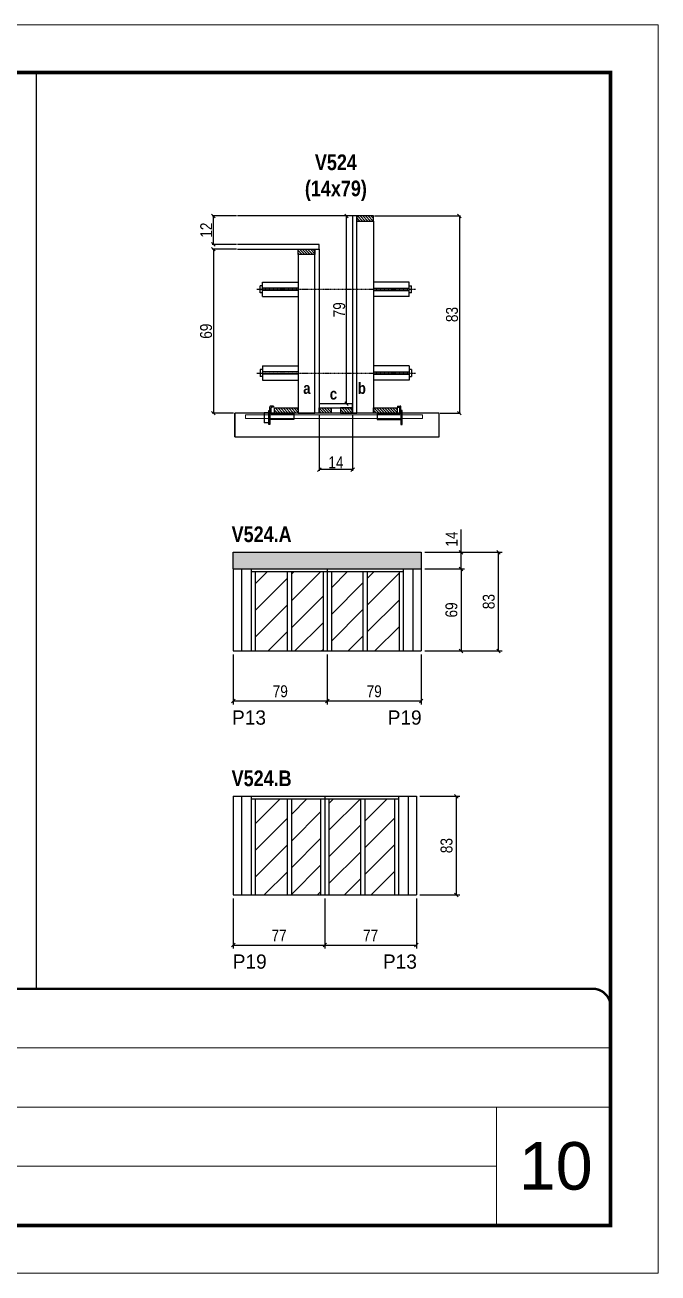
# Model space of a CAD drawing. Extents: x 13154 to 22413, y 1253 to 30260.
# Drawn here: x 15705 to 16238, y 26522 to 27572 of the extents above; entities that cross this region are included whole.
import ezdxf

# ---------------------------------------------------------------- set-up
doc = ezdxf.new("R2010")
doc.units = 0
for name, pattern in [('CONTINUO', [0]), ('DASHED', [0.75, 0.5, -0.25]), ('HIDDEN', [0.375, 0.25, -0.125])]:
    doc.linetypes.add(name, pattern=pattern)
for name, color, linetype in [('5', 5, 'Continuous'), ('barrote', 251, 'Continuous'), ('COTA', 241, 'Continuous'), ('detalhes', 4, 'Continuous'), ('NOMENCLATURA', 7, 'Continuous'), ('Painéis', 200, 'Continuous'), ('presilha', 1, 'Continuous'), ('SARR_2.2x10', 60, 'Continuous'), ('SARR_2.2x7', 40, 'Continuous'), ('SARR_3.5x7', 81, 'Continuous'), ('TENSOR', 3, 'Continuous')]:
    doc.layers.add(name, color=color, linetype=linetype)
for name, color, linetype, lineweight in [('CARIMBO', 255, 'Continuous', 9), ('CONCRETO', 251, 'Continuous', 25), ('Folhas', 255, 'Continuous', 9), ('Hachura', 251, 'Continuous', 9), ('SARRAFO DE PRESSAO', 251, 'DASHED', 9), ('SCO-___-LAJ', 2, 'Continuous', 0)]:
    doc.layers.add(name, color=color, linetype=linetype, lineweight=lineweight)
doc.styles.add('ARIAL', font='arial.ttf')
doc.styles.add('COTA TECNICA', font='techl___.ttf', dxfattribs={"height": 10})
doc.styles.add('COTA TECNICA 2X', font='techl___.ttf', dxfattribs={"height": 10})
doc.styles.add('ROMAS860', font='ROMAS860.SHX')
doc.styles.add('TECNICA', font='techb___.ttf', dxfattribs={"height": 10})
doc.dimstyles.new('PAINEL', dxfattribs={"dimtxt": 10, "dimasz": 3, "dimexe": 3, "dimexo": 3, "dimgap": 3, "dimtad": 1, "dimdec": 1, "dimzin": 12, "dimdsep": 46, "dimtxsty": 'COTA TECNICA', "dimblk1": 'OBLIQUE', "dimblk2": 'OBLIQUE', "dimsah": 1, "dimcen": 0.9, "dimclrd": 4, "dimclre": 4, "dimclrt": 240, "dimadec": 1, "dimazin": 3, "dimtfac": 1, "dimtdec": 1, "dimtmove": 0, "dimatfit": 3, "dimfxl": 1, "dimtolj": 1, "dimtzin": 12, "dimarcsym": 0})
doc.dimstyles.new('SECAO', dxfattribs={"dimscale": 0.333333, "dimtxt": 5, "dimasz": 9, "dimexe": 3, "dimexo": 3, "dimgap": 3, "dimtad": 1, "dimdec": 1, "dimlfac": 0.5, "dimzin": 12, "dimdsep": 46, "dimtxsty": 'COTA TECNICA 2X', "dimblk1": 'OBLIQUE', "dimblk2": 'OBLIQUE', "dimsah": 1, "dimcen": 0.9, "dimclrd": 4, "dimclre": 4, "dimclrt": 240, "dimadec": 1, "dimazin": 3, "dimtfac": 1, "dimtdec": 1, "dimtmove": 0, "dimatfit": 3, "dimfxl": 1, "dimtolj": 1, "dimtzin": 12, "dimarcsym": 0})

# ---------------------------------------------------------------- blocks, each defined once
blk = doc.blocks.new('9999999999')
at = {"color": 30, "linetype": 'CONTINUO'}
for p, q in [((98564.6, 34379.6), (99584, 34379.6)), ((98564.6, 34329.8), (99488, 34329.8)), ((99584, 34329.8), (99488, 34329.8)), ((99488, 34329.8), (99488, 34230.2)), ((98564.6, 34280), (99488, 34280))]:
    blk.add_line(p, q, dxfattribs=at)
at = {"color": 30, "linetype": 'CONTINUO', "const_width": 2}
blk.add_lwpolyline([(99584, 34230.2), (99584, 34414.4, 0.414214), (99569, 34429.4), (98229, 34429.4, 0.414214), (98214, 34414.4), (98214, 34245.2, 0.414214), (98229, 34230.2), (99584, 34230.2)], format="xyb", dxfattribs=at)
at = {"layer": 'Folhas'}
blk.add_lwpolyline([(98139, 34190.2), (99624, 34190.2), (99624, 35240.2), (98139, 35240.2)], close=True, dxfattribs=at)
at = {"layer": 'Folhas', "color": 30, "const_width": 3}
blk.add_lwpolyline([(98214, 34230.2), (99584, 34230.2), (99584, 35200.2), (98214, 35200.2)], close=True, dxfattribs=at)
blk = doc.blocks.new('_Oblique')
at = {"color": 0, "linetype": 'ByBlock', "lineweight": -2}
blk.add_line((-0.5, -0.5), (0.5, 0.5), dxfattribs=at)
blk = doc.blocks.new('*D682')
at = {"layer": 'COTA', "color": 4, "lineweight": -2, "transparency": 16777216}
for p, q in [((15952.9, 27244.4), (15952.9, 27196.9)), ((15980.9, 27244.4), (15980.9, 27196.9)), ((15980.9, 27197.9), (15952.9, 27197.9))]:
    blk.add_line(p, q, dxfattribs=at)
at = {"layer": 'Defpoints', "color": 0, "transparency": 16777216}
for p in [(15952.9, 27245.4), (15980.9, 27245.4), (15952.9, 27197.9)]:
    blk.add_point(p, dxfattribs=at)
at = {"layer": 'COTA', "color": 4, "lineweight": -2, "transparency": 16777216, "xscale": 3, "yscale": 3, "zscale": 3, "rotation": 180}
blk.add_blockref('_Oblique', (15952.9, 27197.9), dxfattribs=at)
at = {"layer": 'COTA', "color": 4, "lineweight": -2, "transparency": 16777216, "xscale": 3, "yscale": 3, "zscale": 3}
blk.add_blockref('_Oblique', (15980.9, 27197.9), dxfattribs=at)
at = {"layer": 'COTA', "color": 240, "transparency": 16777216, "insert": (15966.9, 27204), "char_height": 10, "attachment_point": 5, "style": 'COTA TECNICA 2X'}
blk.add_mtext('\\A1;14', dxfattribs=at)
blk = doc.blocks.new('PRESILHA METÁLICA 1')
at = {"layer": 'presilha'}
for p, q in [((7.5, 10.6), (7.5, 19.9)), ((12, 21), (8.6, 21)), ((9, 11.6), (9, 18.9)), ((12, 19.5), (9.6, 19.5)), ((12, 21), (12, 19.5)), ((0, 13), (6, 13)), ((0, 13), (0, 0)), ((6, 0), (0, 0)), ((6, 15.5), (7.5, 15.5)), ((6, -2.5), (6, 15.5)), ((6, 13), (6, 0)), ((7.5, 15.5), (7.5, -2.5)), ((37.5, 4.1), (7.5, 4.1)), ((37.5, 11), (9.6, 11)), ((37.5, 11), (37.5, 4.1)), ((7.5, -2.5), (6, -2.5))]:
    blk.add_line(p, q, dxfattribs=at)
for centre, radius, start, end in [((8.6, 19.9), 1.14, 90, 180), ((9.6, 18.9), 0.57, 90, 180), ((9.6, 11.6), 0.57, 180, 270)]:
    blk.add_arc(centre, radius, start, end, dxfattribs=at)
blk = doc.blocks.new('PRESILHA METÁLICA 2')
at = {"layer": 'presilha'}
for p, q in [((-5.2, 23.5), (-5.2, 22)), ((-5.2, 23.5), (-1.9, 23.5)), ((-5.2, 22), (-2.8, 22)), ((-2.2, 14.1), (-2.2, 21.4)), ((0.8, 18), (-0.8, 18)), ((-0.8, 18), (-0.8, 0)), ((-0.8, 14.6), (-0.8, 22.4)), ((0.8, 0), (0.8, 18)), ((-30.8, 13.5), (-30.8, 6.6)), ((-30.8, 13.5), (-2.8, 13.5)), ((-30.8, 6.6), (-0.8, 6.6)), ((-0.8, 0), (0.8, 0))]:
    blk.add_line(p, q, dxfattribs=at)
for centre, radius, start, end in [((-2.8, 21.4), 0.57, 0, 90), ((-1.9, 22.4), 1.14, 0, 90), ((-2.8, 14.1), 0.57, 270, 0)]:
    blk.add_arc(centre, radius, start, end, dxfattribs=at)
blk = doc.blocks.new('*D683')
at = {"layer": 'COTA', "color": 4, "lineweight": -2, "transparency": 16777216}
for p, q in [((15883.2, 27383.4), (15862.8, 27383.4)), ((15863.8, 27383.4), (15863.8, 27245.4)), ((15880.8, 27245.4), (15862.8, 27245.4))]:
    blk.add_line(p, q, dxfattribs=at)
at = {"layer": 'Defpoints', "color": 0, "transparency": 16777216}
for p in [(15884.2, 27383.4), (15863.8, 27245.4), (15881.8, 27245.4, 0)]:
    blk.add_point(p, dxfattribs=at)
at = {"layer": 'COTA', "color": 4, "lineweight": -2, "transparency": 16777216, "xscale": 3, "yscale": 3, "zscale": 3}
for p, rotation in [((15863.8, 27383.4), 90), ((15863.8, 27245.4), 270)]:
    blk.add_blockref('_Oblique', p, dxfattribs=dict(at, rotation=rotation))
at = {"layer": 'COTA', "color": 240, "transparency": 16777216, "insert": (15857.7, 27314.4), "char_height": 10, "attachment_point": 5, "rotation": 90, "style": 'COTA TECNICA 2X'}
blk.add_mtext('\\A1;69', dxfattribs=at)
blk = doc.blocks.new('*D684')
at = {"layer": 'COTA', "color": 4, "lineweight": -2, "transparency": 16777216}
for p, q in [((15883.2, 27411.4), (15862.8, 27411.4)), ((15863.8, 27387.4), (15863.8, 27411.4)), ((15883.2, 27387.4), (15862.8, 27387.4))]:
    blk.add_line(p, q, dxfattribs=at)
at = {"layer": 'Defpoints', "color": 0, "transparency": 16777216}
for p in [(15863.8, 27411.4), (15884.2, 27411.4), (15884.2, 27387.4)]:
    blk.add_point(p, dxfattribs=at)
at = {"layer": 'COTA', "color": 4, "lineweight": -2, "transparency": 16777216, "xscale": 3, "yscale": 3, "zscale": 3}
for p, rotation in [((15863.8, 27411.4), 90), ((15863.8, 27387.4), 270)]:
    blk.add_blockref('_Oblique', p, dxfattribs=dict(at, rotation=rotation))
at = {"layer": 'COTA', "color": 240, "transparency": 16777216, "insert": (15857.8, 27399.4), "char_height": 10, "attachment_point": 5, "rotation": 90, "style": 'COTA TECNICA 2X'}
blk.add_mtext('\\A1;12', dxfattribs=at)
blk = doc.blocks.new('*D685')
at = {"layer": 'COTA', "color": 4, "lineweight": -2, "transparency": 16777216}
for p, q in [((15999.5, 27411.4), (16071.8, 27411.4)), ((16070.8, 27411.4), (16070.8, 27245.4)), ((16054.7, 27245.4), (16071.8, 27245.4))]:
    blk.add_line(p, q, dxfattribs=at)
at = {"layer": 'Defpoints', "color": 0, "transparency": 16777216}
for p in [(15998.5, 27411.4), (16053.7, 27245.4, 0), (16070.8, 27245.4)]:
    blk.add_point(p, dxfattribs=at)
at = {"layer": 'COTA', "color": 4, "lineweight": -2, "transparency": 16777216, "xscale": 3, "yscale": 3, "zscale": 3}
for p, rotation in [((16070.8, 27411.4), 90), ((16070.8, 27245.4), 270)]:
    blk.add_blockref('_Oblique', p, dxfattribs=dict(at, rotation=rotation))
at = {"layer": 'COTA', "color": 240, "transparency": 16777216, "insert": (16064.6, 27328.4), "char_height": 10, "attachment_point": 5, "rotation": 90, "style": 'COTA TECNICA 2X'}
blk.add_mtext('\\A1;83', dxfattribs=at)
blk = doc.blocks.new('*D686')
at = {"layer": 'COTA', "color": 4, "lineweight": -2, "transparency": 16777216}
for p, q in [((15979.9, 27411.4), (15974.8, 27411.4)), ((15975.8, 27253.4), (15975.8, 27411.4)), ((15979.9, 27253.4), (15974.8, 27253.4))]:
    blk.add_line(p, q, dxfattribs=at)
at = {"layer": 'Defpoints', "color": 0, "transparency": 16777216}
for p in [(15975.8, 27411.4), (15980.9, 27411.4), (15980.9, 27253.4)]:
    blk.add_point(p, dxfattribs=at)
at = {"layer": 'COTA', "color": 4, "lineweight": -2, "transparency": 16777216, "xscale": 3, "yscale": 3, "zscale": 3}
for p, rotation in [((15975.8, 27411.4), 90), ((15975.8, 27253.4), 270)]:
    blk.add_blockref('_Oblique', p, dxfattribs=dict(at, rotation=rotation))
at = {"layer": 'COTA', "color": 240, "transparency": 16777216, "insert": (15969.7, 27332.4), "char_height": 10, "attachment_point": 5, "rotation": 90, "style": 'COTA TECNICA 2X'}
blk.add_mtext('\\A1;79', dxfattribs=at)
blk = doc.blocks.new('*D687')
at = {"layer": 'COTA', "color": 4, "linetype": 'ByBlock', "lineweight": -2, "transparency": 16777216}
for p, q in [((15880.6, 27042.4), (15880.6, 27000.3)), ((15959.6, 27042.4), (15959.6, 27000.3)), ((15880.6, 27003.3), (15959.6, 27003.3))]:
    blk.add_line(p, q, dxfattribs=at)
at = {"layer": 'Defpoints', "color": 0, "linetype": 'ByBlock', "transparency": 16777216}
for p in [(15880.6, 27045.4), (15959.6, 27045.4), (15959.6, 27003.3)]:
    blk.add_point(p, dxfattribs=at)
at = {"layer": 'COTA', "color": 4, "linetype": 'ByBlock', "lineweight": -2, "transparency": 16777216, "xscale": 3, "yscale": 3, "zscale": 3, "rotation": 180}
blk.add_blockref('_Oblique', (15880.6, 27003.3), dxfattribs=at)
at = {"layer": 'COTA', "color": 4, "linetype": 'ByBlock', "lineweight": -2, "transparency": 16777216, "xscale": 3, "yscale": 3, "zscale": 3}
blk.add_blockref('_Oblique', (15959.6, 27003.3), dxfattribs=at)
at = {"layer": 'COTA', "color": 240, "linetype": 'ByBlock', "transparency": 16777216, "insert": (15920.1, 27011.4), "char_height": 10, "attachment_point": 5, "style": 'COTA TECNICA'}
blk.add_mtext('\\A1;79', dxfattribs=at)
blk = doc.blocks.new('*D688')
at = {"layer": 'COTA', "color": 4, "lineweight": -2, "transparency": 16777216}
for p, q in [((16041.6, 27114.4), (16075.2, 27114.4)), ((16072.2, 27114.4), (16072.2, 27045.4)), ((16041.6, 27045.4), (16075.2, 27045.4))]:
    blk.add_line(p, q, dxfattribs=at)
at = {"layer": 'Defpoints', "color": 0, "transparency": 16777216}
for p in [(16038.6, 27114.4), (16038.6, 27045.4), (16072.2, 27045.4)]:
    blk.add_point(p, dxfattribs=at)
at = {"layer": 'COTA', "color": 4, "lineweight": -2, "transparency": 16777216, "xscale": 3, "yscale": 3, "zscale": 3}
for p, rotation in [((16072.2, 27114.4), 90), ((16072.2, 27045.4), 270)]:
    blk.add_blockref('_Oblique', p, dxfattribs=dict(at, rotation=rotation))
at = {"layer": 'COTA', "color": 240, "transparency": 16777216, "insert": (16064.1, 27079.9), "char_height": 10, "attachment_point": 5, "rotation": 90, "style": 'COTA TECNICA'}
blk.add_mtext('\\A1;69', dxfattribs=at)
blk = doc.blocks.new('*D689')
at = {"layer": 'COTA', "color": 4, "lineweight": -2, "transparency": 16777216}
for p, q in [((16072.2, 27128.4), (16072.2, 27147.5)), ((16041.6, 27128.4), (16075.2, 27128.4)), ((16072.2, 27114.4), (16072.2, 27128.4)), ((16041.6, 27114.4), (16075.2, 27114.4))]:
    blk.add_line(p, q, dxfattribs=at)
at = {"layer": 'Defpoints', "color": 0, "transparency": 16777216}
for p in [(16038.6, 27128.4), (16072.2, 27128.4), (16038.6, 27114.4)]:
    blk.add_point(p, dxfattribs=at)
at = {"layer": 'COTA', "color": 4, "lineweight": -2, "transparency": 16777216, "xscale": 3, "yscale": 3, "zscale": 3}
for p, rotation in [((16072.2, 27128.4), 90), ((16072.2, 27114.4), 270)]:
    blk.add_blockref('_Oblique', p, dxfattribs=dict(at, rotation=rotation))
at = {"layer": 'COTA', "color": 240, "transparency": 16777216, "insert": (16064.2, 27139.5), "char_height": 10, "attachment_point": 5, "rotation": 90, "style": 'COTA TECNICA'}
blk.add_mtext('\\A1;14', dxfattribs=at)
blk = doc.blocks.new('*D690')
at = {"layer": 'COTA', "color": 4, "lineweight": -2, "transparency": 16777216}
for p, q in [((16041.6, 27128.4), (16106.7, 27128.4)), ((16103.7, 27045.4), (16103.7, 27128.4)), ((16041.6, 27045.4), (16106.7, 27045.4))]:
    blk.add_line(p, q, dxfattribs=at)
at = {"layer": 'Defpoints', "color": 0, "transparency": 16777216}
for p in [(16038.6, 27128.4), (16103.7, 27128.4), (16038.6, 27045.4)]:
    blk.add_point(p, dxfattribs=at)
at = {"layer": 'COTA', "color": 4, "lineweight": -2, "transparency": 16777216, "xscale": 3, "yscale": 3, "zscale": 3}
for p, rotation in [((16103.7, 27128.4), 90), ((16103.7, 27045.4), 270)]:
    blk.add_blockref('_Oblique', p, dxfattribs=dict(at, rotation=rotation))
at = {"layer": 'COTA', "color": 240, "transparency": 16777216, "insert": (16095.5, 27086.9), "char_height": 10, "attachment_point": 5, "rotation": 90, "style": 'COTA TECNICA'}
blk.add_mtext('\\A1;83', dxfattribs=at)
blk = doc.blocks.new('*D691')
at = {"layer": 'COTA', "color": 4, "lineweight": -2, "transparency": 16777216}
for p, q in [((15959.6, 27042.4), (15959.6, 27000.3)), ((16038.6, 27042.4), (16038.6, 27000.3)), ((15959.6, 27003.3), (16038.6, 27003.3))]:
    blk.add_line(p, q, dxfattribs=at)
at = {"layer": 'Defpoints', "color": 0, "transparency": 16777216}
for p in [(15959.6, 27045.4), (16038.6, 27045.4), (16038.6, 27003.3)]:
    blk.add_point(p, dxfattribs=at)
at = {"layer": 'COTA', "color": 4, "lineweight": -2, "transparency": 16777216, "xscale": 3, "yscale": 3, "zscale": 3, "rotation": 180}
blk.add_blockref('_Oblique', (15959.6, 27003.3), dxfattribs=at)
at = {"layer": 'COTA', "color": 4, "lineweight": -2, "transparency": 16777216, "xscale": 3, "yscale": 3, "zscale": 3}
blk.add_blockref('_Oblique', (16038.6, 27003.3), dxfattribs=at)
at = {"layer": 'COTA', "color": 240, "transparency": 16777216, "insert": (15999.1, 27011.4), "char_height": 10, "attachment_point": 5, "style": 'COTA TECNICA'}
blk.add_mtext('\\A1;79', dxfattribs=at)
blk = doc.blocks.new('*D693')
at = {"layer": 'COTA', "color": 4, "linetype": 'ByBlock', "lineweight": -2, "transparency": 16777216}
for p, q in [((15880.6, 26837.1), (15880.6, 26795)), ((15957.6, 26837.1), (15957.6, 26795)), ((15880.6, 26798), (15957.6, 26798))]:
    blk.add_line(p, q, dxfattribs=at)
at = {"layer": 'Defpoints', "color": 0, "linetype": 'ByBlock', "transparency": 16777216}
for p in [(15880.6, 26840.1), (15957.6, 26840.1), (15957.6, 26798)]:
    blk.add_point(p, dxfattribs=at)
at = {"layer": 'COTA', "color": 4, "linetype": 'ByBlock', "lineweight": -2, "transparency": 16777216, "xscale": 3, "yscale": 3, "zscale": 3, "rotation": 180}
blk.add_blockref('_Oblique', (15880.6, 26798), dxfattribs=at)
at = {"layer": 'COTA', "color": 4, "linetype": 'ByBlock', "lineweight": -2, "transparency": 16777216, "xscale": 3, "yscale": 3, "zscale": 3}
blk.add_blockref('_Oblique', (15957.6, 26798), dxfattribs=at)
at = {"layer": 'COTA', "color": 240, "linetype": 'ByBlock', "transparency": 16777216, "insert": (15919.1, 26806), "char_height": 10, "attachment_point": 5, "style": 'COTA TECNICA'}
blk.add_mtext('\\A1;77', dxfattribs=at)
blk = doc.blocks.new('*D694')
at = {"layer": 'COTA', "color": 4, "lineweight": -2, "transparency": 16777216}
for p, q in [((16037.6, 26923.1), (16071.2, 26923.1)), ((16068.2, 26923.1), (16068.2, 26840.1)), ((16037.6, 26840.1), (16071.2, 26840.1))]:
    blk.add_line(p, q, dxfattribs=at)
at = {"layer": 'Defpoints', "color": 0, "transparency": 16777216}
for p in [(16034.6, 26923.1), (16034.6, 26840.1), (16068.2, 26840.1)]:
    blk.add_point(p, dxfattribs=at)
at = {"layer": 'COTA', "color": 4, "lineweight": -2, "transparency": 16777216, "xscale": 3, "yscale": 3, "zscale": 3}
for p, rotation in [((16068.2, 26923.1), 90), ((16068.2, 26840.1), 270)]:
    blk.add_blockref('_Oblique', p, dxfattribs=dict(at, rotation=rotation))
at = {"layer": 'COTA', "color": 240, "transparency": 16777216, "insert": (16060, 26881.6), "char_height": 10, "attachment_point": 5, "rotation": 90, "style": 'COTA TECNICA'}
blk.add_mtext('\\A1;83', dxfattribs=at)
blk = doc.blocks.new('*D692')
at = {"layer": 'COTA', "color": 4, "lineweight": -2, "transparency": 16777216}
for p, q in [((15957.6, 26837.1), (15957.6, 26795)), ((16034.6, 26837.1), (16034.6, 26795)), ((15957.6, 26798), (16034.6, 26798))]:
    blk.add_line(p, q, dxfattribs=at)
at = {"layer": 'Defpoints', "color": 0, "transparency": 16777216}
for p in [(15957.6, 26840.1), (16034.6, 26840.1), (16034.6, 26798)]:
    blk.add_point(p, dxfattribs=at)
at = {"layer": 'COTA', "color": 4, "lineweight": -2, "transparency": 16777216, "xscale": 3, "yscale": 3, "zscale": 3, "rotation": 180}
blk.add_blockref('_Oblique', (15957.6, 26798), dxfattribs=at)
at = {"layer": 'COTA', "color": 4, "lineweight": -2, "transparency": 16777216, "xscale": 3, "yscale": 3, "zscale": 3}
blk.add_blockref('_Oblique', (16034.6, 26798), dxfattribs=at)
at = {"layer": 'COTA', "color": 240, "transparency": 16777216, "insert": (15996.1, 26806), "char_height": 10, "attachment_point": 5, "style": 'COTA TECNICA'}
blk.add_mtext('\\A1;77', dxfattribs=at)

msp = doc.modelspace()

# ---------------------------------------------------------------- hatches: boundary and pattern name
at = {"layer": 'COTA'}
h = msp.add_hatch(dxfattribs=at)
h.set_pattern_fill('AR-CONC', color=256, scale=0.03)
h.set_pattern_definition([(50, (-1458.6136, 0), (5.4655401, -0.47817257), [0.5715, -6.2865]), (355, (-1458.6136, 0), (-1.0573026, 5.7317054), [0.4572, -5.0292175]), (100.451445, (-1458.158, -0.04), (4.4082374, 5.2535326), [0.4857003, -5.3427073]), (46.1842, (-1458.6136, 1.524), (8.1323712, -1.2612698), [0.85725, -9.42975]), (96.635558, (-1457.936, 1.419), (7.122124, 7.4227837), [0.7285507, -8.0140682]), (351.18415, (-1458.614, 1.524), (7.122124, 7.4227837), [0.685799, -7.543792]), (21, (-1457.8516, 1.143), (4.54843174, -3.06795595), [0.5715, -6.2865]), (326, (-1457.8516, 1.143), (1.85406085, 5.525639), [0.4572, -5.0292]), (71.451445, (-1457.4726, 0.8873), (6.4024926, 2.4576831), [0.4857003, -5.3426981]), (37.5, (-1458.6136, 0), (0.0926581, 2.53665117), [0, -4.96824, 0, -5.1054, 0, -5.04825]), (7.5, (-1458.6136, 0), (2.00458988, 3.00541724), [0, -2.91084, 0, -4.85394, 0, -1.92405]), (327.5, (-1460.3129, 0), (4.06771786, -0.17186232), [0, -1.905, 0, -5.9436, 0, -7.8867]), (317.5, (-1461.075, 0), (4.44387544, 0.76279473), [0, -2.4765, 0, -3.94716, 0, -5.6007])])
h.paths.add_polyline_path([(16038.57, 27114.42), (16038.57, 27128.42), (15880.57, 27128.42), (15880.57, 27114.42)])
at = {"layer": 'Hachura', "linetype": 'ByBlock'}
h = msp.add_hatch(dxfattribs=at)
h.set_pattern_fill('ANSI31', color=256, scale=5)
h.paths.add_polyline_path([(15925.95, 27112.22), (15899.07, 27112.22), (15899.07, 27045.42), (15925.95, 27045.42)])
h.paths.add_polyline_path([(15956.07, 27112.22), (15929.45, 27112.22), (15929.45, 27045.42), (15956.07, 27045.42)])
h.paths.add_polyline_path([(15963.07, 27045.42), (15989.68, 27045.42), (15989.68, 27112.22), (15963.07, 27112.22)])
h.paths.add_polyline_path([(15993.18, 27045.42), (16020.07, 27045.42), (16020.07, 27112.22), (15993.18, 27112.22)])
h.paths.add_polyline_path([(15991.18, 26840.11), (16016.07, 26840.11), (16016.07, 26920.91), (15991.18, 26920.91)])
h.paths.add_polyline_path([(15961.07, 26840.11), (15987.68, 26840.11), (15987.68, 26920.91), (15961.07, 26920.91)])
h.paths.add_polyline_path([(15929.45, 26840.11), (15954.07, 26840.11), (15954.07, 26920.91), (15929.45, 26920.91)])
h.paths.add_polyline_path([(15925.95, 26920.91), (15899.07, 26920.91), (15899.07, 26840.11), (15925.95, 26840.11)])
at = {"layer": 'SARR_2.2x10'}
h = msp.add_hatch(dxfattribs=at)
h.set_pattern_fill('ANSI31', color=256, scale=0.5, angle=90)
h.set_pattern_definition([(135, (49108.8177, -96266.7768), (-1.122532015, -1.122532015), [])])
h.paths.add_polyline_path([(15915.28, 27249.79), (15915.28, 27245.39), (15935.28, 27245.39), (15935.28, 27249.79)])
h = msp.add_hatch(dxfattribs=at)
h.set_pattern_fill('ANSI31', color=256, scale=0.5, angle=90)
h.set_pattern_definition([(135, (49192.0177, -96266.7768), (-1.122532015, -1.122532015), [])])
h.paths.add_polyline_path([(15998.48, 27249.79), (15998.48, 27245.39), (16018.48, 27245.39), (16018.48, 27249.79)])
at = {"layer": 'SARR_2.2x7'}
h = msp.add_hatch(dxfattribs=at)
h.set_pattern_fill('ANSI31', color=256, scale=0.5, angle=90)
h.set_pattern_definition([(135, (49092.8177, -96105.1768), (-1.122532015, -1.122532015), [])])
h.paths.add_polyline_path([(15984.48, 27411.39), (15984.48, 27406.99), (15998.48, 27406.99), (15998.48, 27411.39)])
h = msp.add_hatch(dxfattribs=at)
h.set_pattern_fill('ANSI31', color=256, scale=0.5, angle=90)
h.set_pattern_definition([(135, (49122.8177, -96133.1768), (-1.122532015, -1.122532015), [])])
h.paths.add_polyline_path([(15949.28, 27383.39), (15949.28, 27378.99), (15935.28, 27378.99), (15935.28, 27383.39)])
h = msp.add_hatch(dxfattribs=at)
h.set_pattern_fill('ANSI31', color=256, scale=0.5, angle=90)
h.set_pattern_definition([(135, (49188.4177, -96266.7768), (-1.122532015, -1.122532015), [])])
h.paths.add_polyline_path([(15962.88, 27245.39), (15962.88, 27249.79), (15952.88, 27249.79), (15952.88, 27245.39)])
h = msp.add_hatch(dxfattribs=at)
h.set_pattern_fill('ANSI31', color=256, scale=0.5, angle=90)
h.set_pattern_definition([(135, (49178.4177, -96266.7768), (-1.122532015, -1.122532015), [])])
h.paths.add_polyline_path([(15970.88, 27245.39), (15970.88, 27249.79), (15980.88, 27249.79), (15980.88, 27245.39)])

# ---------------------------------------------------------------- linework, layer by layer
at = {"ltscale": 3}
for p, q in [((15903.28, 27346.62), (15903.28, 27352.62)), ((15905.28, 27352.62), (15903.28, 27352.62)), ((15905.28, 27343.62), (15905.28, 27355.62)), ((15905.28, 27355.62), (15935.28, 27355.62)), ((16028.48, 27355.62), (15998.48, 27355.62)), ((16028.48, 27343.62), (16028.48, 27355.62)), ((16028.48, 27352.62), (16030.48, 27352.62)), ((16030.48, 27346.62), (16030.48, 27352.62)), ((15905.28, 27346.62), (15903.28, 27346.62)), ((15935.28, 27350.62), (15905.28, 27350.62)), ((15935.28, 27348.62), (15905.28, 27348.62)), ((15905.28, 27343.62), (15935.28, 27343.62)), ((15998.48, 27350.62), (16028.48, 27350.62)), ((15998.48, 27348.62), (16028.48, 27348.62)), ((16028.48, 27343.62), (15998.48, 27343.62)), ((16030.48, 27346.62), (16028.48, 27346.62)), ((15903.28, 27282.17), (15903.28, 27276.17)), ((15905.28, 27282.17), (15903.28, 27282.17)), ((15905.28, 27285.17), (15905.28, 27273.17)), ((15905.28, 27285.17), (15935.28, 27285.17)), ((15935.28, 27280.17), (15905.28, 27280.17)), ((16028.48, 27285.17), (15998.48, 27285.17)), ((15998.48, 27280.17), (16028.48, 27280.17)), ((16028.48, 27285.17), (16028.48, 27273.17)), ((16030.48, 27282.17), (16028.48, 27282.17)), ((16030.48, 27282.17), (16030.48, 27276.17)), ((15905.28, 27276.17), (15903.28, 27276.17)), ((15935.28, 27278.17), (15905.28, 27278.17)), ((15905.28, 27273.17), (15935.28, 27273.17)), ((15998.48, 27278.17), (16028.48, 27278.17)), ((16028.48, 27273.17), (15998.48, 27273.17)), ((16028.48, 27276.17), (16030.48, 27276.17))]:
    msp.add_line(p, q, dxfattribs=at)
at = {"layer": 'barrote'}
msp.add_lwpolyline([(15881.82, 27225.39), (16053.74, 27225.39), (16053.74, 27245.39), (15881.82, 27245.39)], close=True, dxfattribs=at)
at = {"layer": 'CONCRETO', "linetype": 'Continuous'}
msp.add_line((15980.88, 27411.39), (15884.18, 27411.39), dxfattribs=at)
at = {"layer": 'COTA'}
for p, q in [((15714.79, 27532.02), (15714.79, 26761.27)), ((15880.57, 27114.42), (15880.57, 27128.42)), ((15880.57, 27128.42), (16038.57, 27128.42)), ((16038.57, 27128.42), (16038.57, 27114.42))]:
    msp.add_line(p, q, dxfattribs=at)
at = {"layer": 'detalhes', "color": 250}
msp.add_line((15881.82, 27225.39), (15881.82, 27245.39), dxfattribs=at)
at = {"layer": 'Painéis', "linetype": 'Continuous'}
for p, q in [((15880.57, 27114.42), (15880.57, 27045.42)), ((15880.57, 27114.42), (16038.57, 27114.42)), ((15959.57, 27114.42), (15959.57, 27045.42)), ((16038.57, 27114.42), (16038.57, 27045.42)), ((15880.57, 27045.42), (16038.57, 27045.42)), ((15880.57, 26923.11), (15880.57, 26840.11)), ((15880.57, 26923.11), (16034.57, 26923.11)), ((15957.57, 26923.11), (15957.57, 26840.11)), ((16034.57, 26923.11), (16034.57, 26840.11)), ((15880.57, 26840.11), (16034.57, 26840.11))]:
    msp.add_line(p, q, dxfattribs=at)
for points in [[(15984.48, 27245.39), (15984.48, 27411.39), (15980.88, 27411.39), (15980.88, 27245.39)], [(15949.28, 27245.39), (15949.28, 27383.39), (15952.88, 27383.39), (15952.88, 27245.39)], [(15980.88, 27253.39), (15952.88, 27253.39), (15952.88, 27249.79), (15980.88, 27249.79)]]:
    msp.add_lwpolyline(points, close=True, dxfattribs=at)
at = {"layer": 'Painéis', "linetype": 'Continuous', "elevation": 0}
msp.add_lwpolyline([(15884.18, 27383.39), (15952.88, 27383.39), (15952.88, 27387.39), (15884.18, 27387.39)], dxfattribs=at)
at = {"layer": 'SARR_2.2x10'}
for points in [[(15915.28, 27249.79), (15935.28, 27249.79), (15935.28, 27245.39), (15915.28, 27245.39)], [(15998.48, 27249.79), (16018.48, 27249.79), (16018.48, 27245.39), (15998.48, 27245.39)]]:
    msp.add_lwpolyline(points, close=True, dxfattribs=at)
at = {"layer": 'SARR_2.2x7', "linetype": 'Continuous'}
for p, q in [((15887.57, 27114.42), (15887.57, 27045.42)), ((15895.57, 27112.22), (15959.57, 27112.22)), ((15959.57, 27112.22), (16023.57, 27112.22)), ((16031.57, 27114.42), (16031.57, 27045.42)), ((15887.57, 26923.11), (15887.57, 26840.11)), ((16027.57, 26923.11), (16027.57, 26840.11)), ((15895.57, 26920.91), (15957.57, 26920.91)), ((15957.57, 26920.91), (16019.57, 26920.91))]:
    msp.add_line(p, q, dxfattribs=at)
at = {"layer": 'SARR_2.2x7', "elevation": 0}
for points in [[(15998.48, 27411.39), (15984.48, 27411.39), (15984.48, 27406.99), (15998.48, 27406.99)], [(15935.28, 27383.39), (15949.28, 27383.39), (15949.28, 27378.99), (15935.28, 27378.99)]]:
    msp.add_lwpolyline(points, close=True, dxfattribs=at)
at = {"layer": 'SARR_2.2x7'}
for points in [[(15952.88, 27249.79), (15962.88, 27249.79), (15962.88, 27245.39), (15952.88, 27245.39)], [(15980.88, 27249.79), (15970.88, 27249.79), (15970.88, 27245.39), (15980.88, 27245.39)]]:
    msp.add_lwpolyline(points, close=True, dxfattribs=at)
at = {"layer": 'SARR_3.5x7'}
for p, q in [((15895.57, 27114.42), (15895.57, 27045.42)), ((15899.07, 27112.22), (15899.07, 27045.42)), ((15925.95, 27112.22), (15925.95, 27045.42)), ((15929.45, 27112.22), (15929.45, 27045.42)), ((15956.07, 27112.22), (15956.07, 27045.42)), ((15963.07, 27112.22), (15963.07, 27045.42)), ((15989.68, 27112.22), (15989.68, 27045.42)), ((15993.18, 27112.22), (15993.18, 27045.42)), ((16020.07, 27112.22), (16020.07, 27045.42)), ((16023.57, 27114.42), (16023.57, 27045.42)), ((15895.57, 26923.11), (15895.57, 26840.11)), ((16019.57, 26923.11), (16019.57, 26840.11)), ((15899.07, 26920.91), (15899.07, 26840.11)), ((15925.95, 26920.91), (15925.95, 26840.11)), ((15929.45, 26920.91), (15929.45, 26840.11)), ((15954.07, 26920.91), (15954.07, 26840.11)), ((15961.07, 26920.91), (15961.07, 26840.11)), ((15987.68, 26920.91), (15987.68, 26840.11)), ((15991.18, 26920.91), (15991.18, 26840.11)), ((16016.07, 26920.91), (16016.07, 26840.11))]:
    msp.add_line(p, q, dxfattribs=at)
for points in [[(15984.48, 27406.99), (15998.48, 27406.99), (15998.48, 27245.39), (15984.48, 27245.39)], [(15949.28, 27378.99), (15935.28, 27378.99), (15935.28, 27245.39), (15949.28, 27245.39)]]:
    msp.add_lwpolyline(points, close=True, dxfattribs=at)
at = {"layer": 'SCO-___-LAJ', "color": 1}
msp.add_lwpolyline([(15890.83, 27244.06), (16039.77, 27244.06), (16039.77, 27240.86), (15890.83, 27240.86)], close=True, dxfattribs=at)
at = {"layer": 'TENSOR', "linetype": 'HIDDEN', "ltscale": 0.5}
for p, q in [((15900.28, 27349.62), (16033.78, 27349.62)), ((15900.28, 27279.17), (16033.78, 27279.17))]:
    msp.add_line(p, q, dxfattribs=at)

# ---------------------------------------------------------------- block references
at = {"layer": 'presilha', "xscale": 0.6666666666666666, "yscale": 0.6666666666666666, "zscale": 0.6666666666666666}
for name, p in [('PRESILHA METÁLICA 1', (15906.41, 27237.43)), ('PRESILHA METÁLICA 2', (16022.16, 27235.76))]:
    msp.add_blockref(name, p, dxfattribs=at)
at = {"layer": 'SARRAFO DE PRESSAO', "color": 6, "linetype": 'ByBlock'}
msp.add_blockref('9999999999', (-83386.1, -7668.18), dxfattribs=at)

# ---------------------------------------------------------------- texts
at = {"layer": '5', "linetype": 'Continuous', "style": 'ROMAS860'}
for s, rotation, p in [('P13', 359.99996, (15879.53, 26983.36)), ('P19', 359.99996, (16010.45, 26983.36)), ('P19', 0.00004, (15880.12, 26778.05)), ('P13', 0.00004, (16006.46, 26778.05))]:
    msp.add_text(s, height=12, rotation=rotation, dxfattribs=at).set_placement(p)
at = {"layer": 'CARIMBO', "style": 'ARIAL'}
msp.add_text('10', height=40, dxfattribs=at).set_placement((16120.74, 26592.17))
at = {"layer": 'detalhes', "style": 'TECNICA'}
for s, p in [('a', (15939.41, 27261.66)), ('b', (15985.38, 27261.64)), ('c', (15961.77, 27256.86))]:
    msp.add_text(s, height=9.6, dxfattribs=at).set_placement(p)
at = {"layer": 'NOMENCLATURA', "style": 'TECNICA'}
for s, p in [('V524.A', (15879.19, 27136.94)), ('V524.B', (15879.19, 26931.63))]:
    msp.add_text(s, height=13.2, dxfattribs=at).set_placement(p)
at = {"layer": 'NOMENCLATURA', "insert": (15966.88, 27463.09), "char_height": 13.2, "attachment_point": 2, "style": 'TECNICA'}
msp.add_mtext_dynamic_manual_height_columns('V524\\P(14x79)', width=300.2766, gutter_width=1, heights=[0], dxfattribs=at)

# ---------------------------------------------------------------- dimensions: what is measured, and where the dimension line sits
at = {"layer": 'COTA'}
for base, p1, p2, dimstyle, picture, middle in [((15863.83, 27411.39), (15884.18, 27387.39), (15884.18, 27411.39), 'SECAO', '*D684', (15857.77, 27399.39)), ((15975.81, 27411.39), (15980.88, 27253.39), (15980.88, 27411.39), 'SECAO', '*D686', (15969.7, 27332.39)), ((16070.8, 27245.39, 0), (15998.48, 27411.39), (16053.74, 27245.39), 'SECAO', '*D685', (16064.56, 27328.39, 0)), ((15863.83, 27245.39, 0), (15884.18, 27383.39), (15881.82, 27245.39), 'SECAO', '*D683', (15857.7, 27314.39, 0)), ((16072.22, 27128.42), (16038.57, 27114.42), (16038.57, 27128.42), 'PAINEL', '*D689', (16064.15, 27139.48)), ((16103.72, 27128.42), (16038.57, 27045.42), (16038.57, 27128.42), 'PAINEL', '*D690', (16095.48, 27086.92)), ((16072.22, 27045.42), (16038.57, 27114.42), (16038.57, 27045.42), 'PAINEL', '*D688', (16064.09, 27079.92)), ((16068.22, 26840.11), (16034.57, 26923.11), (16034.57, 26840.11), 'PAINEL', '*D694', (16059.98, 26881.61))]:
    dim = msp.add_linear_dim(base=base, p1=p1, p2=p2, angle=90, dimstyle=dimstyle, dxfattribs=at)
    dim.commit()
    dim.dimension.update_dxf_attribs({"geometry": picture, "text_midpoint": middle})
dim = msp.add_linear_dim(base=(15952.88, 27197.92), p1=(15980.88, 27245.39), p2=(15952.88, 27245.39), angle=180, dimstyle='SECAO', dxfattribs=at)
dim.commit()
dim.dimension.update_dxf_attribs({"geometry": '*D682', "text_midpoint": (15966.88, 27197.92), "dimtype": 160})
at = {"layer": 'COTA', "linetype": 'ByBlock'}
for base, p1, p2, picture, middle in [((15959.57, 27003.26), (15880.57, 27045.42), (15959.57, 27045.42), '*D687', (15920.07, 27011.36)), ((15957.57, 26797.95), (15880.57, 26840.11), (15957.57, 26840.11), '*D693', (15919.07, 26806.03))]:
    dim = msp.add_linear_dim(base=base, p1=p1, p2=p2, dimstyle='PAINEL', dxfattribs=at)
    dim.commit()
    dim.dimension.update_dxf_attribs({"geometry": picture, "text_midpoint": middle})
at = {"layer": 'COTA'}
for base, p1, p2, picture, middle in [((16038.57, 27003.26), (15959.57, 27045.42), (16038.57, 27045.42), '*D691', (15999.07, 27011.36)), ((16034.57, 26797.95), (15957.57, 26840.11), (16034.57, 26840.11), '*D692', (15996.07, 26806.03))]:
    dim = msp.add_linear_dim(base=base, p1=p1, p2=p2, dimstyle='PAINEL', dxfattribs=at)
    dim.commit()
    dim.dimension.update_dxf_attribs({"geometry": picture, "text_midpoint": middle})

doc.saveas('drawing.dxf')
